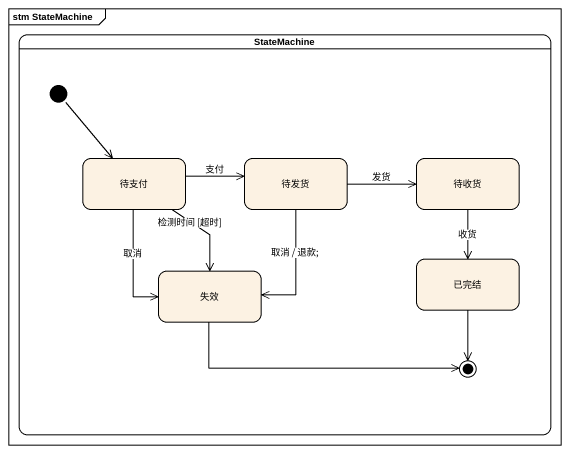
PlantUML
@startuml
mainframe stm StateMachine
hide empty description
state StateMachine {
  state 待支付
  state 待发货
  state 待收货
  state 已完结
  state 失效
  [*] --> 待支付
  已完结 --> [*]
  失效 -right-> [*]
}
待支付 -right-> 待发货 : 支付
待支付 --> 失效 : 取消
待支付 --> 失效 : 检测时间 [超时]
待发货 -right-> 待收货 : 发货
待发货 --> 失效 : 取消 / 退款;
待收货 --> 已完结 : 收货
@enduml
